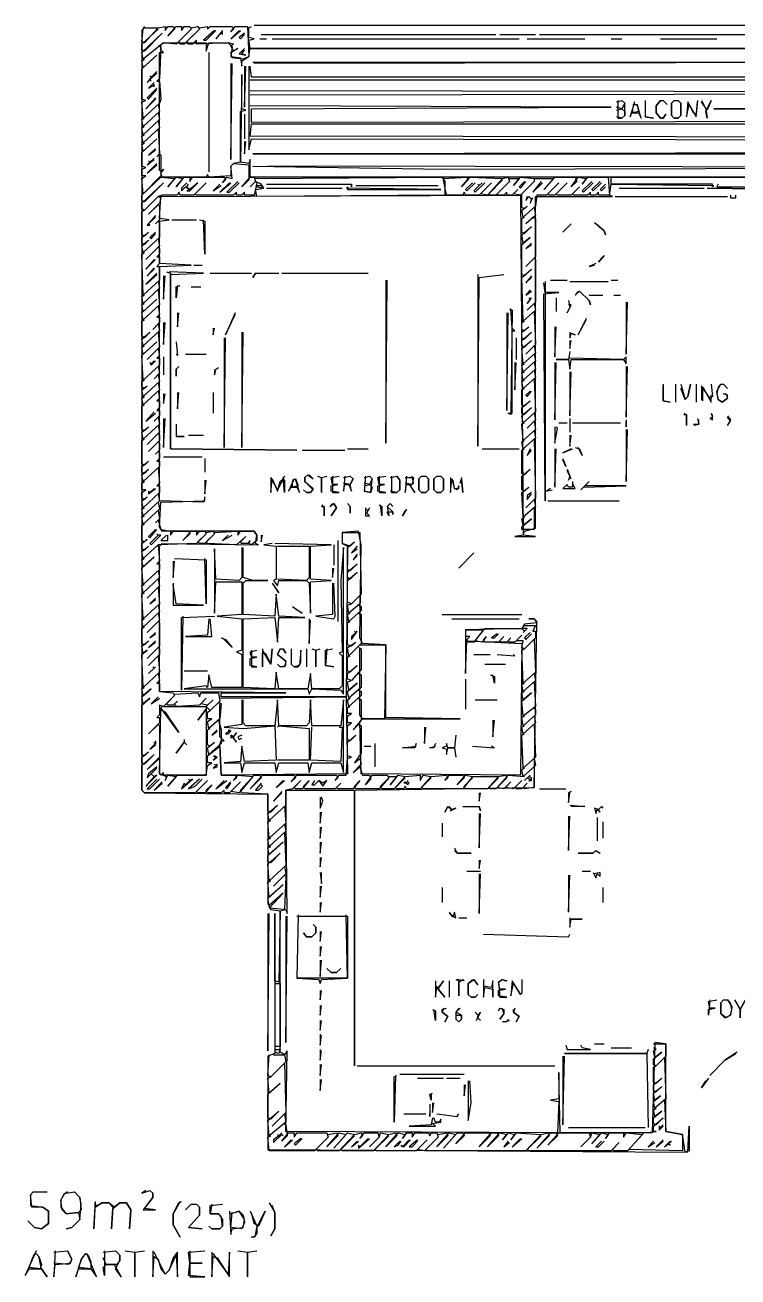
# Model space of a CAD drawing. Header units: metres. Extents: x 54 to 989, y 46 to 960.
# Drawn here: x 54 to 574, y 47 to 960 of the extents above; entities that cross this region are included whole.
import ezdxf

# ---------------------------------------------------------------- set-up
doc = ezdxf.new("R2010")
doc.units = ezdxf.units.M
doc.layers.add('A-FURN', color=2, linetype='Continuous')
doc.layers.add('A-WALL', color=1, linetype='Continuous')

msp = doc.modelspace()

# ---------------------------------------------------------------- linework, layer by layer
at = {"layer": 'A-FURN'}
for points in [[(221, 960), (835, 960)], [(192, 956), (184, 949), (186, 949), (193, 956)], [(198, 956), (193, 950), (197, 954), (198, 953), (198, 955)], [(210, 956), (204, 950), (211, 956)], [(214, 954), (210, 951), (211, 950), (214, 953)], [(225, 950), (230, 950)], [(234, 950), (414, 950)], [(420, 950), (462, 950)], [(481, 950), (489, 950)], [(517, 950), (558, 950)], [(214, 943), (210, 939), (215, 938), (212, 939), (214, 942)], [(188, 940), (188, 853)], [(204, 932), (204, 862), (205, 932)], [(220, 933), (835, 933), (221, 932)], [(150, 926), (146, 922), (145, 923), (146, 922), (143, 918), (145, 920), (146, 919), (145, 920), (150, 925)], [(214, 930), (214, 900), (215, 930)], [(217, 930), (217, 869), (219, 877), (837, 876), (836, 867), (220, 866), (836, 866), (838, 862), (839, 869), (838, 878), (218, 879), (219, 888), (836, 888), (838, 884), (838, 921), (836, 922), (219, 922), (218, 930)], [(150, 914), (143, 907), (144, 906), (150, 913)], [(148, 918), (144, 914), (147, 916), (148, 915), (148, 917)], [(218, 920), (837, 920), (836, 911), (218, 912)], [(149, 907), (142, 899), (149, 906)], [(218, 909), (836, 910), (836, 900), (556, 899), (836, 899), (837, 890), (219, 889), (219, 899), (481, 900), (218, 901)], [(149, 870), (144, 865), (149, 869)], [(214, 875), (214, 866), (215, 875)], [(148, 863), (145, 860), (144, 861), (145, 860), (143, 858), (148, 862)], [(150, 859), (143, 852), (150, 858)], [(220, 857), (360, 855), (835, 856), (231, 857)], [(172, 845), (168, 841), (168, 839), (171, 842), (174, 840), (172, 839), (174, 839), (180, 845), (174, 840), (172, 842), (173, 844)], [(196, 844), (191, 839), (197, 843)], [(203, 845), (196, 838), (204, 845)], [(209, 846), (201, 838), (203, 838), (210, 845)], [(380, 845), (375, 840), (376, 839), (382, 845)], [(387, 845), (385, 843), (384, 844), (385, 843), (381, 839), (382, 838), (389, 845)], [(418, 846), (414, 842), (415, 841), (419, 846)], [(430, 846), (424, 838), (431, 845)], [(467, 846), (460, 839), (461, 838), (468, 845)], [(473, 846), (467, 840), (468, 839), (474, 845)], [(477, 844), (473, 840), (474, 839), (477, 842)], [(559, 844), (558, 842), (618, 842), (618, 844), (616, 844)], [(420, 835), (419, 832), (421, 835), (423, 833), (422, 830), (424, 834), (423, 833), (421, 835)], [(568, 836), (568, 834), (572, 834), (572, 836)], [(149, 821), (143, 814), (145, 814), (144, 815), (149, 820)], [(161, 818), (179, 818)], [(149, 809), (145, 805), (146, 804), (149, 808)], [(423, 801), (419, 797), (423, 800)], [(148, 789), (142, 782), (149, 789)], [(150, 779), (142, 771), (150, 778)], [(148, 783), (143, 777), (148, 782)], [(155, 777), (155, 760), (156, 777)], [(177, 785), (183, 785)], [(241, 779), (304, 779)], [(384, 778), (384, 653), (385, 776), (403, 778)], [(423, 777), (419, 772), (423, 776)], [(175, 769), (182, 769)], [(317, 774), (317, 655), (318, 774)], [(422, 767), (419, 763), (423, 766)], [(437, 774), (449, 774)], [(481, 774), (486, 774)], [(421, 761), (422, 760), (420, 757), (423, 761), (422, 760)], [(465, 763), (475, 763)], [(483, 763), (488, 763)], [(492, 758), (492, 720), (493, 758)], [(165, 750), (165, 740), (166, 750)], [(405, 750), (405, 679), (406, 750)], [(155, 743), (155, 727), (156, 743)], [(440, 740), (440, 718), (441, 740)], [(191, 739), (191, 734), (192, 739)], [(199, 732), (199, 652), (200, 732)], [(212, 736), (212, 652), (213, 736)], [(451, 730), (451, 724), (452, 730)], [(148, 715), (146, 713), (145, 714), (146, 712), (149, 715)], [(411, 714), (411, 694), (412, 714)], [(440, 714), (440, 672), (441, 714)], [(195, 710), (192, 708), (192, 705), (193, 708)], [(451, 707), (451, 675), (452, 707)], [(492, 711), (492, 674), (493, 711)], [(155, 691), (155, 684), (156, 691)], [(165, 692), (165, 680), (166, 692)], [(422, 693), (419, 690), (420, 689), (423, 693)], [(148, 678), (142, 671), (149, 677)], [(155, 673), (155, 652), (156, 673)], [(440, 667), (440, 655), (442, 666), (441, 667)], [(443, 670), (449, 670)], [(453, 670), (488, 670)], [(451, 661), (451, 653), (452, 661)], [(492, 665), (492, 627), (493, 665)], [(289, 651), (304, 651)], [(387, 651), (414, 651)], [(422, 651), (420, 646), (423, 650)], [(440, 651), (440, 623), (441, 651)], [(155, 645), (183, 645)], [(148, 622), (145, 619), (144, 620), (144, 618), (149, 622)], [(185, 628), (185, 618), (186, 628)], [(437, 622), (434, 620), (438, 621)], [(423, 619), (420, 617), (420, 614), (423, 618)], [(435, 613), (487, 613)], [(149, 592), (144, 587), (145, 586), (150, 592)], [(150, 589), (151, 588), (145, 582), (146, 581), (153, 588), (151, 588)], [(157, 588), (153, 584), (158, 584), (158, 588)], [(202, 588), (198, 584), (205, 588)], [(226, 588), (226, 583), (227, 588)], [(212, 579), (212, 557), (210, 555), (193, 556), (192, 578), (192, 531), (193, 554), (212, 554), (212, 530), (194, 529), (212, 527), (212, 504), (208, 503), (212, 501), (212, 477), (190, 477), (188, 486), (187, 477), (186, 478), (170, 476), (260, 476), (261, 472), (263, 476), (284, 475), (286, 472), (286, 579), (284, 555), (285, 503), (283, 502), (285, 500), (285, 478), (283, 476), (263, 476), (262, 487), (260, 476), (239, 476), (237, 488), (236, 476), (213, 477), (213, 527), (236, 528), (238, 510), (239, 528), (258, 528), (239, 529), (237, 545), (236, 529), (213, 530), (213, 553), (215, 555), (231, 555), (220, 555), (213, 557), (213, 579)], [(234, 582), (228, 581), (237, 580), (237, 556), (235, 555), (238, 551), (239, 555), (259, 555), (261, 553), (262, 531), (262, 554), (277, 555), (262, 556), (262, 580), (277, 581), (236, 582)], [(238, 580), (261, 580), (261, 557), (259, 555), (238, 556)], [(296, 580), (292, 575), (296, 578)], [(162, 569), (162, 557), (163, 569)], [(296, 574), (293, 570), (296, 573)], [(278, 564), (278, 557), (279, 564)], [(162, 553), (162, 537), (184, 537), (164, 538), (162, 552)], [(278, 553), (278, 530), (266, 529), (279, 527), (280, 529), (279, 553)], [(149, 542), (145, 538), (149, 541)], [(188, 527), (187, 515), (171, 514), (190, 514), (189, 527)], [(261, 527), (261, 509), (262, 526)], [(365, 527), (414, 527)], [(149, 517), (145, 513), (149, 516)], [(294, 518), (295, 517), (292, 514), (292, 512), (296, 518), (295, 517)], [(398, 516), (394, 513), (396, 513), (399, 516)], [(422, 517), (418, 513), (419, 512), (423, 516)], [(149, 511), (144, 506), (149, 510)], [(381, 501), (393, 501)], [(398, 501), (411, 500), (410, 501)], [(147, 492), (148, 491), (144, 487), (149, 492), (148, 491)], [(170, 489), (187, 489)], [(151, 470), (146, 465), (152, 469)], [(212, 468), (212, 450), (199, 448), (213, 447), (236, 449), (237, 424), (214, 423), (212, 434), (211, 423), (199, 422), (211, 422), (212, 415), (214, 422), (236, 422), (237, 415), (239, 422), (260, 422), (261, 415), (263, 422), (284, 422), (286, 415), (286, 468), (284, 449), (263, 449), (262, 468), (261, 451), (259, 449), (239, 449), (238, 468), (236, 449), (215, 449), (213, 451), (213, 468)], [(238, 448), (239, 449), (261, 447), (261, 424), (238, 424)], [(283, 448), (285, 448), (284, 423), (262, 424), (263, 448)], [(345, 448), (345, 436), (346, 448)], [(395, 453), (395, 441), (396, 453)], [(194, 446), (190, 442), (194, 445)], [(202, 446), (203, 445), (200, 443), (202, 443), (204, 445), (203, 446)], [(212, 442), (209, 441), (210, 439), (212, 440)], [(149, 438), (149, 436), (145, 432), (149, 435), (148, 437)], [(301, 434), (306, 434)], [(380, 434), (396, 433), (394, 434)], [(191, 427), (193, 426), (191, 424), (194, 426), (192, 427)], [(192, 421), (193, 420), (191, 418), (194, 419), (194, 421), (193, 420)], [(150, 419), (144, 414), (143, 411), (146, 414), (148, 412), (142, 405), (150, 413), (148, 412), (146, 414), (150, 418)], [(422, 413), (418, 409), (420, 411), (422, 410), (421, 409), (423, 409), (423, 411), (421, 412)], [(150, 410), (143, 403), (145, 403), (152, 410)], [(154, 408), (148, 402), (154, 407)], [(173, 410), (174, 409), (171, 406), (170, 407), (168, 403), (176, 410), (174, 409)], [(181, 410), (173, 403), (178, 405), (183, 410)], [(199, 409), (193, 403), (201, 409)], [(204, 408), (200, 404), (201, 403), (204, 407)], [(226, 407), (222, 402), (224, 402), (227, 405), (226, 406)], [(242, 409), (237, 404), (243, 409)], [(265, 409), (263, 406), (265, 406), (268, 409), (271, 405), (274, 409), (271, 407), (268, 409)], [(333, 409), (332, 407), (330, 407), (331, 408), (333, 406), (334, 408)], [(429, 403), (448, 403)], [(241, 401), (235, 394), (241, 400)], [(269, 397), (269, 389), (271, 394), (270, 397)], [(385, 400), (385, 394), (386, 400)], [(452, 401), (450, 400), (450, 393), (451, 400)], [(269, 386), (269, 378), (270, 386)], [(385, 385), (385, 360), (386, 385)], [(269, 375), (269, 367), (270, 375)], [(450, 383), (450, 358), (451, 383)], [(269, 364), (269, 356), (270, 364)], [(269, 353), (269, 346), (270, 353)], [(385, 351), (385, 345), (386, 351)], [(269, 342), (270, 334), (270, 342)], [(385, 341), (385, 312), (386, 341)], [(450, 340), (450, 313), (451, 340)], [(460, 343), (466, 343)], [(269, 332), (269, 324), (270, 332)], [(269, 320), (269, 313), (270, 320)], [(231, 312), (231, 212), (232, 312)], [(244, 310), (244, 218), (245, 310)], [(370, 309), (376, 309)], [(269, 299), (269, 292), (270, 299)], [(388, 297), (450, 295), (451, 297)], [(269, 288), (269, 281), (270, 288)], [(269, 278), (269, 266), (270, 278)], [(269, 256), (269, 249), (270, 256)], [(269, 245), (269, 238), (270, 245)], [(269, 234), (269, 227), (270, 234)], [(406, 235), (405, 233), (402, 233), (407, 234)], [(269, 224), (269, 216), (270, 223)], [(269, 213), (269, 205), (270, 212)], [(448, 216), (449, 213), (466, 213), (460, 214), (459, 216)], [(469, 217), (476, 217)], [(481, 214), (496, 214)], [(269, 202), (269, 194), (270, 202)], [(296, 201), (440, 201)], [(446, 208), (446, 158), (447, 208)], [(327, 195), (374, 195)], [(340, 192), (359, 192)], [(269, 191), (269, 183), (270, 191)], [(374, 187), (374, 179), (375, 187)], [(377, 190), (377, 161), (379, 174), (378, 190)], [(351, 174), (351, 167), (352, 174)], [(330, 166), (346, 166)], [(354, 166), (369, 164), (370, 166)], [(351, 163), (350, 158), (334, 157), (353, 157), (351, 159), (357, 160), (357, 162), (356, 160), (353, 160), (352, 163)], [(450, 156), (506, 156)], [(519, 158), (517, 156), (516, 157), (516, 154), (519, 157)], [(241, 152), (239, 150), (238, 151), (239, 150), (235, 147), (235, 145), (241, 151), (242, 150), (241, 151)], [(248, 147), (243, 142), (249, 147)], [(255, 148), (250, 144), (251, 143), (256, 148)], [(304, 148), (298, 142), (297, 143), (297, 141), (305, 148)], [(334, 147), (329, 142), (328, 143), (330, 142), (335, 147)], [(340, 147), (334, 142), (336, 142), (340, 146)], [(415, 148), (409, 142), (416, 148)], [(519, 147), (514, 142), (519, 146)], [(296, 146), (292, 142), (297, 146)], [(327, 146), (323, 142), (326, 143), (328, 146)], [(406, 146), (403, 142), (407, 145)], [(474, 146), (470, 142), (472, 142), (476, 146)], [(512, 146), (508, 142), (513, 145)], [(524, 146), (520, 142), (523, 144), (524, 143), (523, 144), (525, 146)]]:
    msp.add_lwpolyline(points, dxfattribs=at)
at = {"layer": 'A-WALL'}
for points in [[(151, 958), (156, 959), (156, 956), (158, 959), (162, 959), (163, 957), (158, 952), (164, 959), (168, 959), (168, 956), (170, 959), (174, 959), (175, 957), (164, 946), (155, 947), (140, 935), (139, 940), (154, 954), (141, 941), (139, 942), (139, 946), (151, 957)], [(141, 959), (139, 956), (139, 402), (141, 400), (231, 399), (231, 319), (233, 315), (240, 314), (239, 262), (236, 263), (236, 312), (236, 210), (231, 208), (231, 140), (537, 138), (538, 157), (538, 139), (535, 138), (533, 151), (521, 153), (521, 217), (513, 218), (511, 152), (444, 152), (443, 196), (443, 177), (437, 176), (443, 175), (442, 152), (244, 153), (245, 212), (243, 209), (240, 211), (240, 314), (244, 315), (245, 312), (244, 402), (294, 402), (294, 201), (294, 402), (425, 404), (427, 525), (425, 527), (421, 527), (425, 527), (427, 524), (418, 523), (416, 520), (375, 519), (375, 487), (376, 511), (416, 509), (415, 413), (299, 414), (298, 452), (300, 454), (371, 454), (317, 455), (317, 508), (300, 509), (298, 513), (299, 581), (297, 591), (285, 590), (285, 582), (289, 580), (288, 470), (197, 470), (197, 473), (244, 473), (152, 474), (152, 580), (154, 582), (224, 581), (222, 582), (223, 588), (221, 591), (154, 591), (152, 594), (153, 612), (185, 613), (185, 616), (184, 612), (152, 613), (152, 784), (175, 785), (152, 786), (152, 817), (159, 818), (152, 819), (153, 835), (415, 836), (417, 588), (411, 587), (426, 587), (417, 588), (418, 591), (426, 593), (426, 835), (482, 835), (480, 836), (481, 844), (556, 843), (555, 842), (555, 844), (481, 844), (481, 849), (623, 849)], [(175, 958), (180, 959), (181, 957), (170, 946), (167, 946), (166, 948), (175, 957)], [(181, 958), (187, 959), (187, 957), (189, 959), (205, 959), (206, 957), (204, 955), (207, 959), (216, 959), (217, 937), (213, 935), (205, 936), (204, 940), (209, 943), (206, 941), (204, 945), (206, 946), (202, 947), (179, 946), (179, 949), (176, 946), (173, 946), (172, 948), (181, 957)], [(836, 943), (218, 943), (217, 949), (221, 950), (217, 951), (217, 958), (219, 959)], [(140, 958), (151, 958), (141, 947), (139, 948), (140, 957)], [(226, 953), (397, 953)], [(400, 953), (426, 953)], [(429, 953), (834, 953)], [(151, 945), (153, 944), (152, 921), (150, 919), (152, 919), (153, 906), (152, 903), (140, 892), (139, 904), (142, 905), (139, 906), (139, 928), (150, 938), (140, 929), (139, 934), (141, 935)], [(690, 849), (218, 849), (218, 862), (217, 859), (211, 860), (211, 897), (215, 898), (212, 899), (212, 924), (211, 860), (206, 859), (204, 857), (204, 850), (188, 849), (187, 851), (186, 849), (154, 849), (153, 852), (155, 855), (154, 853), (152, 854), (152, 940), (155, 940), (153, 942), (153, 945)], [(155, 947), (186, 947), (186, 941), (188, 947), (202, 947), (205, 944), (204, 937), (211, 936), (212, 930), (212, 934), (217, 937), (218, 943), (836, 943)], [(485, 904), (489, 905), (491, 903), (489, 899), (485, 900)], [(486, 905), (486, 892), (489, 892), (491, 894), (491, 903), (489, 905)], [(498, 904), (495, 893), (496, 896), (501, 896), (503, 892), (500, 902)], [(506, 905), (506, 893), (512, 892), (506, 893)], [(517, 905), (514, 901), (514, 896), (517, 892), (519, 892), (521, 895), (519, 892), (517, 892), (514, 896), (514, 901), (517, 905), (519, 905), (522, 902), (519, 905)], [(527, 905), (530, 905), (532, 903), (532, 894), (530, 892), (527, 892), (525, 894), (525, 903)], [(527, 905), (525, 903), (525, 894), (527, 892), (530, 892), (532, 894), (532, 903), (530, 905)], [(544, 905), (543, 895), (541, 896), (537, 904), (536, 893), (538, 902), (543, 893), (544, 904)], [(547, 905), (550, 899), (551, 892), (550, 897), (554, 905), (551, 898), (547, 904)], [(151, 902), (152, 897), (140, 886), (139, 891), (141, 892)], [(151, 896), (152, 891), (140, 880), (139, 885), (141, 886)], [(214, 895), (214, 877)], [(485, 898), (489, 899), (491, 897), (491, 894), (489, 892), (485, 893)], [(497, 902), (500, 902), (501, 897), (497, 896), (497, 899)], [(151, 890), (152, 885), (140, 874), (139, 879), (141, 880)], [(151, 884), (152, 866), (150, 864), (152, 866), (153, 865), (153, 850), (140, 837), (139, 848), (142, 850), (139, 850), (139, 855), (142, 856), (139, 857), (139, 867), (150, 877), (140, 868), (139, 873), (141, 874)], [(206, 859), (217, 858), (217, 847), (212, 842), (218, 849), (221, 849), (222, 846), (218, 842), (222, 846), (223, 845), (221, 836), (214, 836), (214, 838), (212, 836), (208, 836), (208, 838), (206, 836), (179, 836), (178, 837), (186, 845), (177, 836), (167, 836), (166, 838), (165, 836), (154, 836), (151, 835), (141, 825), (139, 826), (139, 830), (155, 845), (141, 831), (139, 832), (139, 836), (153, 849), (163, 848), (158, 842), (164, 849), (169, 848), (164, 842), (170, 849), (174, 849), (174, 846), (176, 849), (199, 849), (200, 847), (198, 845), (201, 849), (205, 848), (204, 857)], [(222, 848), (358, 849), (360, 846), (360, 836), (223, 835), (222, 840), (228, 841), (226, 844), (222, 846)], [(223, 843), (227, 843), (226, 841), (223, 842)], [(230, 844), (292, 844), (292, 842), (292, 844)], [(230, 841), (285, 841)], [(289, 842), (289, 840), (357, 840), (288, 841)], [(295, 843), (355, 843)], [(359, 848), (376, 849), (377, 847), (372, 842), (378, 849), (402, 848), (391, 836), (386, 837), (394, 845), (385, 836), (375, 836), (374, 838), (373, 836), (361, 836), (359, 847)], [(402, 848), (406, 849), (407, 846), (397, 836), (393, 836), (392, 837), (402, 847)], [(407, 848), (414, 848), (410, 843), (415, 849), (425, 848), (425, 846), (415, 836), (410, 837), (413, 840), (409, 836), (405, 836), (405, 838), (403, 836), (399, 836), (398, 837), (407, 846)], [(425, 848), (439, 848), (432, 840), (440, 849), (455, 849), (456, 846), (452, 842), (457, 849), (463, 848), (460, 844), (464, 849), (479, 849), (480, 836), (472, 836), (472, 838), (470, 836), (466, 836), (466, 838), (464, 836), (454, 836), (453, 837), (458, 842), (452, 836), (442, 836), (441, 837), (449, 845), (440, 836), (436, 836), (435, 837), (443, 845), (434, 836), (427, 836), (426, 828), (417, 820), (416, 825), (420, 828), (418, 826), (416, 827), (416, 837), (425, 846)], [(487, 841), (549, 841)], [(623, 840), (551, 841), (624, 840)], [(151, 835), (153, 834), (152, 830), (144, 822), (151, 829), (152, 828), (152, 818), (149, 815), (151, 817), (152, 816), (152, 805), (140, 794), (139, 799), (144, 803), (141, 800), (139, 801), (139, 805), (144, 809), (141, 806), (139, 807), (139, 824), (141, 825)], [(484, 835), (566, 835)], [(425, 827), (426, 821), (419, 815), (424, 820), (426, 819), (426, 791), (419, 784), (425, 790), (426, 789), (426, 758), (420, 752), (425, 757), (426, 752), (417, 744), (416, 776), (423, 782), (418, 777), (416, 778), (416, 800), (422, 805), (417, 801), (416, 807), (423, 813), (418, 808), (416, 809), (416, 819), (418, 820)], [(181, 818), (185, 817), (185, 793), (184, 818)], [(452, 815), (446, 809)], [(469, 816), (476, 810), (477, 807), (476, 810), (470, 815)], [(151, 804), (152, 799), (142, 789), (151, 798), (152, 797), (152, 793), (150, 791), (152, 791), (152, 786), (150, 784), (152, 784), (152, 774), (140, 763), (139, 793), (141, 794)], [(470, 786), (465, 784), (469, 785)], [(476, 792), (472, 787), (475, 791)], [(157, 780), (160, 779), (160, 651), (252, 650), (160, 651), (160, 778), (184, 779), (159, 780)], [(189, 779), (219, 779)], [(222, 779), (220, 776), (222, 779), (239, 779)], [(151, 773), (152, 768), (140, 757), (139, 762), (141, 763)], [(151, 767), (152, 756), (140, 745), (139, 750), (150, 760), (140, 751), (139, 756), (141, 757)], [(165, 770), (164, 761), (164, 769), (167, 770)], [(433, 773), (433, 613), (432, 764), (443, 765), (433, 765), (432, 772)], [(451, 773), (479, 773)], [(441, 761), (441, 751)], [(450, 759), (451, 754), (449, 750), (452, 756), (450, 756)], [(457, 766), (455, 763), (458, 766), (465, 759), (466, 756), (465, 759), (458, 766)], [(151, 755), (152, 749), (150, 747), (152, 747), (152, 743), (147, 738), (151, 742), (152, 737), (140, 726), (139, 731), (145, 736), (141, 732), (139, 733), (139, 744), (141, 745)], [(207, 750), (200, 734), (207, 749)], [(407, 753), (409, 752), (408, 676), (406, 677), (409, 677), (409, 737), (411, 737), (409, 739), (408, 753)], [(425, 751), (426, 727), (419, 720), (425, 726), (426, 721), (417, 713), (416, 724), (423, 730), (418, 725), (416, 726), (416, 730), (423, 736), (418, 731), (416, 732), (416, 736), (421, 740), (418, 737), (416, 738), (416, 743), (418, 744)], [(463, 746), (457, 734), (463, 745)], [(151, 736), (152, 725), (143, 716), (151, 724), (152, 719), (150, 717), (152, 717), (152, 712), (140, 701), (139, 719), (150, 729), (140, 720), (139, 725), (141, 726)], [(412, 732), (412, 716)], [(451, 736), (451, 732), (452, 735), (455, 734), (452, 735)], [(164, 729), (165, 719), (164, 720)], [(451, 722), (450, 716), (441, 716), (450, 716), (451, 709), (452, 716), (490, 716), (492, 713), (492, 718), (490, 716), (451, 717)], [(155, 718), (155, 705)], [(171, 720), (186, 720)], [(425, 720), (426, 715), (417, 707), (416, 712), (418, 713)], [(425, 714), (426, 709), (417, 701), (416, 706), (418, 707)], [(151, 711), (152, 706), (148, 702), (151, 705), (152, 700), (140, 689), (139, 694), (143, 697), (141, 695), (139, 696), (139, 700), (141, 701)], [(166, 711), (164, 709), (164, 704), (164, 709)], [(425, 708), (426, 703), (417, 695), (416, 700), (418, 701)], [(151, 699), (152, 694), (140, 683), (139, 688), (141, 689)], [(425, 702), (426, 678), (417, 670), (416, 675), (423, 681), (418, 676), (416, 677), (416, 681), (422, 686), (418, 682), (416, 683), (416, 694), (418, 695)], [(519, 698), (519, 686), (524, 685), (519, 686), (519, 697)], [(528, 698), (528, 685)], [(532, 698), (535, 687), (537, 689), (539, 698), (537, 689), (535, 687), (532, 695)], [(543, 698), (543, 685)], [(554, 698), (555, 689), (553, 688), (547, 697), (547, 687), (548, 686), (548, 696), (554, 685), (554, 690)], [(561, 698), (559, 696), (558, 691), (559, 687), (562, 685), (566, 688), (566, 690), (563, 691), (565, 691), (566, 688), (562, 685), (559, 687), (558, 693), (561, 698), (563, 698), (566, 695), (563, 698)], [(151, 693), (152, 688), (150, 686), (152, 686), (152, 681), (150, 679), (152, 679), (152, 675), (148, 671), (151, 674), (152, 669), (140, 658), (139, 663), (144, 667), (141, 664), (139, 665), (139, 682), (141, 683)], [(191, 692), (191, 677)], [(425, 677), (426, 672), (420, 666), (425, 671), (426, 665), (417, 657), (416, 669), (418, 670)], [(535, 677), (534, 676), (536, 676), (536, 668), (536, 676)], [(554, 677), (555, 674), (553, 673), (555, 672), (555, 676)], [(151, 668), (152, 663), (143, 654), (151, 662), (152, 661), (152, 657), (144, 649), (151, 656), (152, 655), (152, 650), (149, 647), (151, 649), (152, 648), (152, 644), (150, 642), (152, 642), (152, 638), (140, 627), (139, 632), (144, 636), (141, 633), (139, 634), (139, 638), (144, 642), (141, 639), (139, 640), (139, 657), (141, 658)], [(164, 669), (164, 660), (170, 660), (164, 660)], [(451, 673), (451, 663)], [(492, 672), (492, 667), (492, 671)], [(544, 673), (545, 669), (542, 668), (541, 669), (545, 669), (545, 672)], [(566, 675), (568, 672), (566, 668), (568, 671), (566, 674)], [(173, 661), (184, 661)], [(425, 664), (426, 659), (417, 651), (416, 656), (418, 657)], [(425, 658), (426, 615), (419, 608), (425, 614), (426, 609), (417, 601), (416, 619), (421, 623), (418, 620), (416, 621), (416, 631), (422, 636), (418, 632), (416, 633), (416, 650), (418, 651)], [(256, 650), (287, 650)], [(452, 651), (446, 648), (453, 651)], [(455, 652), (458, 651), (460, 646), (457, 652)], [(185, 644), (185, 634)], [(446, 644), (448, 638), (446, 643)], [(151, 637), (152, 626), (150, 624), (152, 624), (152, 619), (140, 608), (139, 613), (143, 616), (141, 614), (139, 615), (139, 619), (142, 621), (139, 621), (139, 626), (141, 627)], [(243, 631), (238, 621), (233, 630), (233, 619), (234, 629), (238, 620), (240, 627), (242, 629), (243, 628), (243, 619), (242, 630)], [(260, 632), (258, 630), (258, 627), (264, 622), (262, 619), (259, 619), (257, 621), (259, 619), (262, 619), (264, 621), (258, 627), (258, 630), (260, 632), (264, 629), (261, 632)], [(267, 631), (270, 630), (270, 619), (270, 630), (274, 631)], [(278, 631), (278, 619), (283, 619), (277, 620), (277, 624), (282, 625), (278, 625), (277, 630), (283, 631)], [(286, 630), (291, 631), (293, 629), (291, 625), (286, 626)], [(287, 631), (286, 620), (287, 625), (290, 625), (292, 620), (291, 625), (293, 629), (291, 631)], [(301, 630), (305, 631), (307, 629), (305, 625), (301, 626)], [(302, 631), (301, 620), (306, 619), (307, 629), (305, 631)], [(312, 631), (312, 619), (317, 619), (311, 620), (311, 624), (316, 625), (312, 625), (311, 630), (317, 631)], [(320, 630), (325, 631), (327, 628), (327, 621), (325, 619), (320, 620)], [(321, 631), (321, 619), (325, 619), (327, 621), (327, 628), (325, 631)], [(332, 631), (331, 619), (332, 625), (334, 625), (338, 619), (335, 624), (337, 626), (336, 631)], [(331, 630), (337, 630), (336, 625), (331, 626)], [(343, 631), (346, 631), (348, 629), (348, 621), (346, 619), (343, 619), (341, 621), (341, 629)], [(343, 631), (341, 629), (341, 621), (343, 619), (346, 619), (348, 621), (348, 629), (346, 631)], [(354, 631), (357, 631), (359, 629), (359, 621), (357, 619), (354, 619), (352, 621), (352, 629)], [(354, 631), (352, 629), (352, 621), (354, 619), (357, 619), (359, 621), (359, 629), (357, 631)], [(364, 630), (364, 619), (365, 629), (367, 622), (370, 622), (370, 624), (369, 621), (367, 622), (366, 628)], [(372, 630), (371, 626), (372, 629), (373, 619), (372, 629)], [(449, 636), (451, 631), (450, 628), (451, 630), (452, 629), (449, 635)], [(250, 629), (246, 620), (248, 623), (252, 623), (254, 619), (251, 629)], [(249, 628), (251, 629), (253, 624), (249, 623), (249, 627)], [(301, 624), (305, 625), (307, 623), (306, 619), (301, 620)], [(453, 627), (453, 623), (450, 623), (449, 625), (446, 622), (455, 622), (453, 626)], [(465, 627), (459, 621), (461, 623), (492, 624), (462, 624)], [(151, 618), (152, 613), (140, 602), (139, 607), (141, 608)], [(151, 612), (152, 607), (140, 596), (139, 601), (141, 602)], [(151, 606), (152, 600), (149, 597), (151, 599), (153, 592), (160, 591), (160, 588), (162, 591), (173, 591), (174, 589), (169, 584), (175, 591), (179, 591), (179, 588), (181, 591), (185, 591), (186, 589), (179, 582), (151, 581), (140, 571), (139, 576), (144, 580), (141, 577), (139, 578), (139, 582), (143, 585), (141, 583), (139, 584), (139, 595), (141, 596)], [(271, 610), (270, 609), (272, 609), (272, 602), (272, 609)], [(278, 611), (276, 609), (279, 611), (281, 608), (277, 602), (281, 608), (279, 611)], [(289, 611), (291, 609), (291, 604), (291, 609)], [(302, 608), (302, 602), (305, 602), (303, 604), (305, 608), (304, 606), (302, 607)], [(312, 610), (314, 609), (314, 602), (313, 610)], [(320, 611), (318, 609), (319, 602), (318, 605), (322, 605), (322, 603), (322, 605), (318, 609), (320, 611), (322, 609)], [(332, 607), (329, 602), (331, 606)], [(425, 608), (425, 592), (416, 592), (416, 594), (423, 600), (417, 595), (416, 600), (418, 601)], [(186, 590), (191, 591), (192, 589), (185, 582), (181, 582), (180, 583), (186, 589)], [(192, 590), (209, 591), (209, 588), (211, 591), (221, 591), (223, 588), (223, 584), (219, 581), (217, 582), (218, 584), (216, 582), (212, 582), (211, 583), (215, 587), (208, 581), (187, 582), (186, 583), (192, 589)], [(285, 590), (298, 590), (299, 545), (292, 538), (289, 539), (289, 555), (296, 561), (291, 556), (289, 557), (289, 561), (296, 567), (291, 562), (289, 563), (289, 579), (294, 583), (291, 580), (285, 582)], [(151, 581), (152, 569), (150, 567), (152, 567), (152, 563), (140, 552), (139, 564), (148, 572), (140, 565), (139, 570), (141, 571)], [(279, 581), (279, 566)], [(282, 584), (282, 525)], [(163, 571), (186, 570), (186, 538), (185, 571)], [(381, 575), (370, 564)], [(151, 562), (152, 557), (140, 546), (139, 551), (141, 552)], [(151, 556), (152, 551), (143, 542), (151, 550), (152, 538), (140, 527), (139, 545), (141, 546)], [(234, 553), (239, 546), (235, 552)], [(298, 544), (298, 538), (290, 531), (289, 537), (292, 538)], [(151, 537), (152, 532), (140, 521), (139, 526), (141, 527)], [(151, 531), (152, 526), (143, 517), (151, 525), (152, 524), (152, 507), (143, 498), (151, 506), (152, 505), (152, 501), (144, 493), (151, 500), (152, 488), (140, 477), (139, 501), (143, 504), (140, 502), (139, 507), (144, 511), (141, 508), (139, 509), (139, 520), (141, 521)], [(249, 536), (256, 531), (251, 534)], [(297, 537), (299, 536), (299, 533), (290, 525), (289, 530), (291, 531)], [(297, 531), (299, 530), (299, 509), (290, 500), (289, 506), (295, 510), (292, 507), (289, 508), (289, 524), (291, 525)], [(358, 530), (416, 530)], [(169, 529), (168, 475), (168, 528), (192, 529)], [(417, 522), (426, 522), (424, 518), (426, 518), (426, 513), (418, 505), (416, 506), (417, 511), (412, 511), (416, 515), (411, 510), (407, 510), (406, 511), (408, 513), (405, 510), (401, 510), (400, 511), (403, 514), (399, 510), (389, 510), (388, 512), (390, 514), (387, 510), (382, 511), (389, 520), (416, 520), (418, 518), (417, 517), (420, 520), (417, 520)], [(197, 513), (200, 512), (205, 506), (198, 513)], [(375, 519), (388, 519), (381, 510), (377, 510), (376, 512), (378, 514), (375, 514)], [(425, 512), (426, 488), (417, 480), (416, 504), (418, 505)], [(219, 504), (219, 492), (223, 492), (218, 493), (218, 498), (223, 499), (219, 499), (218, 503), (223, 504)], [(227, 505), (227, 492), (227, 502), (229, 502), (233, 494), (234, 505), (233, 494), (227, 504)], [(240, 505), (238, 501), (244, 496), (243, 492), (240, 492), (238, 494), (240, 492), (244, 493), (244, 496), (238, 501), (240, 505), (242, 505), (244, 502), (242, 505)], [(248, 505), (248, 494), (250, 492), (253, 492), (255, 495), (255, 504), (254, 493), (250, 492), (248, 494)], [(259, 505), (259, 492)], [(263, 505), (266, 504), (266, 492), (266, 504), (269, 505)], [(274, 505), (273, 493), (279, 492), (273, 493), (273, 504), (278, 505)], [(297, 506), (299, 505), (299, 490), (292, 482), (289, 483), (289, 487), (296, 493), (291, 488), (289, 489), (289, 499), (291, 500)], [(298, 508), (317, 508), (316, 454), (300, 454), (298, 457), (298, 506)], [(389, 494), (404, 494)], [(151, 487), (152, 482), (150, 480), (152, 480), (152, 474), (162, 473), (163, 471), (155, 463), (152, 464), (152, 457), (150, 455), (152, 455), (152, 451), (144, 443), (151, 450), (152, 449), (152, 426), (143, 417), (152, 425), (152, 414), (157, 412), (156, 409), (158, 413), (164, 412), (158, 405), (165, 413), (186, 413), (187, 420), (190, 422), (187, 422), (187, 427), (196, 434), (197, 413), (207, 413), (208, 411), (206, 409), (209, 413), (220, 412), (210, 400), (204, 401), (211, 408), (203, 400), (199, 400), (199, 402), (197, 400), (187, 400), (186, 402), (190, 406), (185, 400), (180, 400), (179, 401), (187, 409), (178, 400), (141, 400), (139, 402), (139, 420), (148, 428), (141, 421), (139, 422), (139, 426), (144, 430), (141, 427), (139, 428), (139, 464), (145, 469), (140, 465), (139, 470), (146, 476), (140, 471), (139, 476), (141, 477)], [(297, 487), (299, 486), (299, 477), (290, 469), (289, 474), (296, 480), (290, 475), (289, 481), (292, 482)], [(393, 486), (396, 485), (396, 480), (395, 486)], [(425, 487), (426, 482), (417, 474), (416, 479), (418, 480)], [(297, 475), (299, 474), (299, 471), (290, 463), (289, 468), (291, 469)], [(375, 483), (375, 461)], [(425, 481), (426, 463), (417, 456), (416, 467), (423, 473), (417, 468), (416, 473), (418, 474)], [(163, 472), (180, 473), (181, 470), (182, 473), (195, 473), (196, 467), (189, 460), (186, 463), (191, 468), (187, 464), (182, 465), (186, 469), (181, 464), (164, 463), (163, 465), (165, 467), (162, 464), (158, 464), (157, 465), (163, 471)], [(195, 466), (197, 465), (196, 454), (188, 447), (187, 452), (190, 454), (187, 454), (187, 459), (189, 460)], [(196, 469), (288, 470), (289, 414), (197, 413), (196, 435), (197, 438), (199, 438), (196, 441), (196, 466)], [(297, 469), (299, 468), (299, 453), (293, 446), (297, 450), (299, 449), (299, 429), (294, 422), (298, 425), (299, 421), (293, 415), (298, 419), (300, 413), (305, 413), (306, 410), (302, 406), (307, 413), (318, 413), (319, 411), (312, 403), (295, 403), (294, 405), (298, 409), (293, 403), (282, 403), (281, 404), (284, 407), (280, 403), (258, 403), (257, 405), (261, 409), (256, 403), (251, 403), (250, 404), (255, 409), (249, 403), (244, 402), (244, 391), (232, 380), (231, 385), (238, 391), (233, 386), (231, 387), (231, 399), (212, 400), (211, 402), (221, 413), (225, 413), (226, 411), (218, 403), (227, 413), (250, 413), (251, 411), (248, 408), (252, 413), (281, 413), (282, 411), (280, 409), (283, 413), (288, 413), (289, 425), (292, 426), (289, 427), (289, 437), (295, 442), (291, 438), (289, 439), (289, 449), (292, 451), (289, 451), (289, 456), (292, 458), (289, 458), (289, 462), (291, 463)], [(382, 468), (398, 468)], [(155, 463), (186, 463), (186, 461), (180, 453), (186, 461), (186, 413), (155, 413), (155, 415), (153, 413), (152, 414), (153, 461), (156, 459), (166, 444), (153, 462), (154, 463)], [(424, 462), (426, 461), (426, 457), (417, 449), (416, 455), (418, 456)], [(195, 453), (197, 446), (197, 436), (188, 428), (187, 433), (192, 437), (189, 434), (187, 435), (187, 446), (189, 447)], [(425, 456), (426, 451), (417, 443), (416, 448), (418, 449)], [(425, 450), (426, 426), (417, 418), (416, 442), (418, 443)], [(170, 439), (170, 437), (164, 429), (170, 437), (172, 435), (170, 437)], [(208, 444), (206, 441), (204, 442), (204, 440), (205, 441), (208, 437), (206, 440), (207, 443)], [(368, 442), (367, 433), (362, 433), (361, 436), (361, 434), (358, 433), (361, 432), (361, 428), (362, 433), (367, 433), (368, 426)], [(309, 436), (309, 419)], [(339, 436), (338, 433), (329, 433), (339, 434)], [(353, 436), (352, 433), (349, 433), (353, 434)], [(425, 425), (426, 420), (417, 412), (416, 417), (418, 418)], [(319, 412), (325, 412), (320, 406), (326, 413), (331, 412), (323, 403), (314, 403), (313, 405), (319, 411)], [(331, 412), (342, 413), (342, 409), (344, 413), (350, 412), (342, 403), (332, 403), (331, 405), (330, 403), (325, 403), (324, 404), (331, 411)], [(350, 412), (361, 413), (362, 411), (360, 409), (363, 413), (373, 413), (374, 411), (369, 406), (375, 413), (380, 412), (373, 403), (344, 403), (343, 404), (350, 411)], [(380, 412), (399, 412), (391, 403), (375, 403), (374, 405), (380, 411)], [(399, 412), (404, 413), (405, 411), (397, 403), (393, 403), (392, 404), (399, 411)], [(425, 419), (425, 404), (418, 403), (417, 404), (420, 407), (416, 403), (412, 403), (411, 404), (416, 409), (410, 403), (404, 404), (408, 408), (403, 403), (398, 404), (406, 413), (418, 412)], [(243, 390), (244, 378), (232, 367), (231, 379), (233, 380)], [(362, 390), (360, 386), (362, 390), (365, 388), (364, 387), (368, 389), (365, 388), (363, 390)], [(373, 390), (385, 390), (386, 387), (385, 390)], [(451, 391), (462, 390), (452, 390)], [(474, 390), (472, 388), (469, 389), (470, 385), (471, 388), (473, 386), (472, 388), (474, 390), (475, 389)], [(243, 377), (244, 372), (232, 361), (231, 366), (233, 367)], [(358, 378), (358, 368)], [(471, 382), (471, 365)], [(475, 379), (475, 367)], [(243, 371), (244, 347), (232, 336), (231, 348), (240, 356), (233, 349), (231, 350), (231, 354), (242, 364), (232, 355), (231, 360), (233, 361)], [(367, 360), (369, 356), (379, 356), (369, 356), (367, 358)], [(470, 358), (468, 356), (457, 356), (468, 356), (470, 358), (473, 356), (471, 357)], [(243, 346), (244, 341), (235, 332), (243, 340), (244, 339), (243, 315), (232, 316), (242, 327), (232, 318), (231, 323), (242, 333), (232, 324), (231, 335), (233, 336)], [(376, 343), (386, 343)], [(468, 342), (470, 338), (471, 341), (473, 339), (473, 342), (469, 341)], [(358, 331), (358, 320)], [(475, 331), (475, 320)], [(253, 311), (252, 265), (268, 264), (269, 261), (270, 264), (289, 265), (288, 311)], [(363, 313), (365, 310), (368, 309), (367, 313), (366, 310), (363, 312)], [(252, 310), (289, 310), (289, 265), (252, 265)], [(264, 304), (266, 302), (266, 298), (263, 295), (259, 295), (257, 298), (259, 295), (263, 295), (266, 298), (266, 302)], [(451, 309), (451, 302), (452, 308), (460, 308), (452, 308)], [(274, 272), (277, 269), (281, 269), (284, 272), (281, 269), (277, 269)], [(236, 261), (240, 261), (240, 215), (236, 215)], [(353, 263), (353, 251), (354, 258), (360, 251), (355, 257), (359, 263), (355, 258), (353, 259)], [(363, 263), (363, 251)], [(368, 264), (370, 263), (370, 252), (370, 262), (373, 264), (374, 263), (369, 264)], [(380, 264), (377, 261), (377, 253), (379, 251), (382, 251), (384, 253), (382, 251), (379, 251), (377, 253), (377, 261), (381, 264), (384, 260), (381, 264)], [(388, 264), (388, 251), (389, 258), (395, 257), (395, 251), (395, 263), (394, 258), (388, 259)], [(402, 264), (399, 262), (400, 251), (405, 251), (399, 252), (399, 256), (404, 257), (400, 257), (399, 262), (402, 264), (405, 263), (403, 263)], [(416, 264), (416, 254), (415, 253), (409, 263), (408, 252), (410, 261), (415, 253), (416, 254)], [(553, 249), (552, 238), (552, 242), (557, 243), (553, 243), (552, 248), (558, 249)], [(563, 249), (566, 249), (569, 244), (568, 238), (565, 236), (561, 239), (561, 247)], [(563, 249), (561, 247), (561, 239), (564, 236), (568, 238), (569, 242), (568, 247), (566, 249)], [(571, 249), (575, 242), (575, 236), (575, 242), (579, 249), (575, 242), (572, 248)], [(351, 242), (353, 241), (353, 234), (352, 242)], [(359, 243), (358, 240), (362, 237), (360, 233), (362, 237), (358, 240), (358, 242), (361, 243)], [(370, 243), (368, 240), (368, 235), (370, 233), (372, 235), (372, 238), (368, 240), (371, 243)], [(368, 238), (372, 238), (372, 235), (370, 233), (368, 235)], [(382, 240), (384, 238), (383, 234), (384, 236), (386, 234), (384, 236), (386, 240), (384, 238)], [(400, 243), (399, 241), (400, 243), (403, 242), (403, 239), (400, 235), (403, 239), (402, 243)], [(411, 243), (410, 240), (414, 237), (412, 233), (414, 237), (410, 240), (410, 242)], [(236, 213), (240, 213), (239, 210), (236, 211)], [(508, 213), (507, 210), (447, 210), (507, 210), (508, 156)], [(512, 217), (521, 217), (521, 208), (514, 201), (512, 202), (512, 206), (518, 211), (513, 207), (512, 212), (514, 213), (512, 214)], [(573, 211), (564, 205), (553, 194), (564, 205), (572, 210)], [(235, 209), (243, 209), (244, 204), (233, 193), (231, 194), (232, 209)], [(243, 203), (244, 167), (234, 157), (243, 166), (244, 160), (232, 150), (231, 161), (239, 168), (233, 162), (231, 163), (231, 180), (240, 188), (232, 181), (231, 192), (233, 193)], [(520, 207), (521, 177), (513, 170), (512, 175), (517, 179), (513, 176), (512, 181), (518, 186), (514, 182), (512, 183), (512, 187), (518, 192), (514, 188), (512, 189), (512, 200), (514, 201)], [(324, 194), (323, 160), (323, 193), (325, 194)], [(361, 192), (371, 192)], [(552, 192), (547, 185), (550, 190)], [(350, 181), (350, 176), (349, 180), (351, 181)], [(520, 176), (521, 153), (533, 151), (533, 139), (494, 140), (505, 152), (514, 153), (512, 153), (512, 157), (519, 163), (514, 158), (512, 159), (512, 163), (518, 168), (513, 164), (512, 169), (514, 170)], [(349, 173), (349, 164), (349, 166)], [(242, 159), (244, 158), (245, 150), (241, 146), (246, 152), (250, 152), (250, 149), (252, 152), (274, 152), (275, 149), (265, 139), (232, 139), (231, 149), (233, 150)], [(275, 151), (281, 152), (282, 150), (274, 142), (283, 152), (288, 151), (279, 141), (289, 152), (294, 151), (283, 139), (267, 139), (266, 140), (275, 149)], [(294, 151), (299, 152), (300, 150), (298, 148), (301, 152), (311, 152), (312, 149), (305, 142), (312, 149), (313, 152), (319, 151), (308, 139), (285, 139), (284, 140), (294, 150)], [(319, 151), (324, 152), (325, 150), (317, 142), (326, 152), (331, 151), (329, 148), (332, 152), (336, 152), (336, 149), (338, 152), (348, 152), (349, 150), (350, 152), (354, 152), (355, 149), (345, 139), (340, 140), (347, 147), (339, 139), (310, 139), (309, 140), (319, 150)], [(355, 151), (361, 152), (362, 150), (354, 142), (363, 152), (368, 151), (359, 141), (369, 152), (373, 152), (374, 150), (368, 144), (375, 152), (392, 152), (393, 150), (385, 142), (394, 152), (398, 152), (399, 150), (391, 142), (400, 152), (405, 151), (402, 147), (406, 152), (411, 151), (408, 147), (412, 152), (430, 151), (419, 139), (347, 139), (346, 140), (355, 149)], [(430, 151), (435, 152), (436, 150), (427, 141), (437, 152), (441, 152), (442, 150), (435, 143), (443, 152), (465, 152), (466, 149), (459, 142), (466, 149), (467, 152), (473, 151), (467, 144), (474, 152), (479, 151), (477, 148), (480, 152), (490, 152), (490, 149), (492, 152), (504, 151), (493, 139), (483, 139), (482, 140), (487, 145), (481, 139), (421, 139), (420, 140), (430, 150)], [(142, 110), (139, 108), (145, 110), (147, 108), (147, 105), (140, 96), (149, 96), (141, 97), (147, 105), (147, 108), (145, 110)], [(60, 109), (58, 107), (58, 99), (67, 98), (71, 95), (71, 86), (66, 82), (61, 83), (56, 88), (61, 83), (66, 82), (71, 86), (71, 95), (67, 98), (59, 98), (58, 107), (60, 109), (70, 109)], [(84, 108), (90, 109), (94, 105), (95, 96), (93, 94), (84, 93), (81, 96), (80, 103), (83, 108)], [(85, 109), (82, 107), (80, 103), (80, 98), (84, 93), (93, 94), (94, 89), (88, 83), (84, 82), (88, 83), (94, 89), (95, 100), (94, 105), (90, 109)], [(105, 102), (104, 82), (105, 98), (110, 101), (115, 101), (118, 98), (117, 82), (118, 97), (123, 101), (128, 101), (131, 96), (130, 82), (131, 96), (128, 101), (123, 101), (119, 98), (115, 101), (110, 101), (107, 99), (105, 99), (105, 101)], [(167, 102), (162, 93), (162, 85), (167, 76), (162, 85), (162, 93), (166, 101), (168, 102)], [(232, 101), (236, 94), (236, 82), (233, 77), (236, 82), (236, 94), (234, 99)], [(175, 100), (171, 96), (175, 100), (179, 100), (181, 98), (181, 92), (173, 83), (183, 82), (173, 83), (181, 92), (181, 98), (179, 100)], [(190, 100), (189, 93), (195, 93), (198, 89), (198, 84), (196, 82), (190, 82), (188, 84), (190, 82), (196, 82), (198, 84), (197, 91), (195, 93), (189, 93), (189, 99), (198, 100)], [(203, 95), (204, 78), (205, 82), (213, 83), (214, 89), (210, 95), (204, 93), (203, 94)], [(207, 94), (210, 95), (213, 92), (214, 87), (212, 82), (204, 83), (205, 94)], [(218, 95), (223, 84), (223, 79), (221, 76), (219, 76), (222, 77), (223, 83), (229, 95), (224, 84), (221, 86), (219, 94)], [(62, 66), (54, 48), (57, 53), (66, 53), (70, 47), (66, 53), (64, 62), (62, 64)], [(60, 63), (62, 64), (64, 62), (66, 56), (65, 53), (57, 54), (60, 62)], [(75, 65), (85, 66), (88, 60), (86, 56), (75, 57)], [(76, 66), (75, 47), (76, 56), (87, 57), (88, 60), (85, 66)], [(98, 64), (95, 60), (91, 47), (93, 53), (102, 53), (106, 47), (99, 64)], [(98, 64), (100, 63), (102, 58), (102, 53), (93, 54), (96, 62)], [(111, 65), (120, 66), (123, 63), (123, 59), (121, 56), (113, 56), (111, 61)], [(112, 66), (112, 48), (111, 54), (113, 56), (119, 56), (124, 47), (120, 53), (123, 59), (123, 63), (120, 66)], [(127, 66), (134, 65), (134, 47), (134, 65), (141, 66)], [(147, 66), (147, 47), (148, 62), (151, 60), (153, 53), (156, 49), (159, 52), (164, 63), (165, 47), (165, 65), (162, 61), (159, 52), (156, 49), (148, 65)], [(174, 66), (174, 47), (185, 47), (173, 48), (174, 57), (183, 57), (174, 57), (173, 65), (185, 66)], [(190, 65), (190, 47), (191, 62), (194, 61), (203, 47), (203, 65), (202, 49), (191, 64)], [(209, 66), (216, 65), (216, 47), (216, 65), (223, 66)]]:
    msp.add_lwpolyline(points, dxfattribs=at)

doc.saveas('drawing.dxf')
